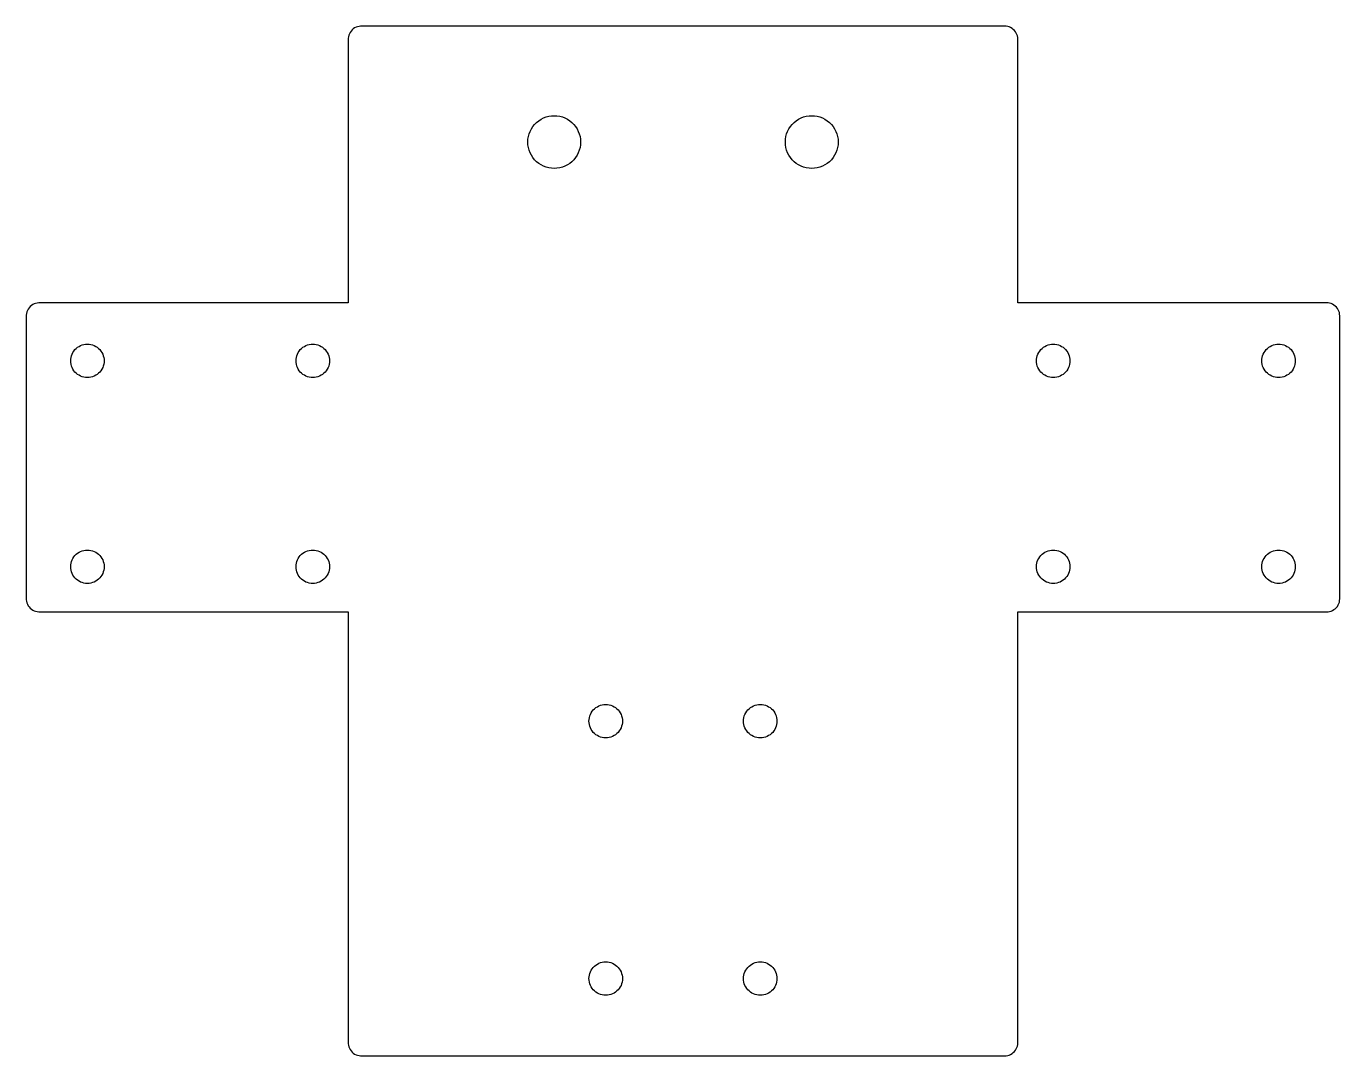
# Model space of a CAD drawing. Extents: x -102 to 102, y -92 to 68.
import ezdxf

# ---------------------------------------------------------------- set-up
doc = ezdxf.new("R2010")
doc.units = 0
doc.layers.get('0').update_dxf_attribs({"linetype": 'CONTINUOUS'})

msp = doc.modelspace()

# ---------------------------------------------------------------- linework, layer by layer
for points in [[(50.1845, -91.9915), (50.4279, -91.9537), (50.6647, -91.8863), (50.8915, -91.7903), (51.1047, -91.6672), (51.3012, -91.5188), (51.478, -91.3474), (51.6324, -91.1555), (51.762, -90.9462), (51.8649, -90.7225), (51.9396, -90.4878), (51.9848, -90.2458), (52, -90), (52, -22.9991), (99.9384, -22.9991), (100.185, -22.9915), (100.428, -22.9537), (100.665, -22.8863), (100.891, -22.7903), (101.105, -22.6672), (101.301, -22.5188), (101.478, -22.3474), (101.632, -22.1555), (101.762, -21.9462), (101.865, -21.7225), (101.94, -21.4878), (101.985, -21.2458), (102, -21), (102, 23), (101.985, 23.2458), (101.94, 23.4878), (101.865, 23.7225), (101.762, 23.9462), (101.632, 24.1555), (101.478, 24.3474), (101.301, 24.5188), (101.105, 24.6672), (100.891, 24.7903), (100.665, 24.8863), (100.428, 24.9537), (100.185, 24.9915), (99.9384, 24.9991), (52, 24.9991), (52, 66), (51.9848, 66.2458), (51.9396, 66.4878), (51.8649, 66.7225), (51.762, 66.9462), (51.6324, 67.1555), (51.478, 67.3474), (51.3012, 67.5188), (51.1047, 67.6672), (50.8915, 67.7903), (50.6647, 67.8863), (50.4279, 67.9537), (50.1845, 67.9915), (49.9384, 67.9991), (-50.0616, 67.9991), (-50.3068, 67.9763), (-50.5473, 67.9237), (-50.7796, 67.8418), (-51, 67.7321), (-51.2053, 67.596), (-51.3923, 67.4358), (-51.5582, 67.2538), (-51.7004, 67.0529), (-51.8169, 66.8359), (-51.9059, 66.6063), (-51.9659, 66.3675), (-51.9962, 66.1231), (-51.9962, 24.9991), (-100.062, 24.9991), (-100.307, 24.9763), (-100.547, 24.9237), (-100.78, 24.8418), (-101, 24.7321), (-101.205, 24.596), (-101.392, 24.4358), (-101.558, 24.2538), (-101.7, 24.0529), (-101.817, 23.8359), (-101.906, 23.6063), (-101.966, 23.3675), (-101.996, 23.1231), (-101.996, -21.1231), (-101.966, -21.3675), (-101.906, -21.6063), (-101.817, -21.8359), (-101.7, -22.0529), (-101.558, -22.2538), (-101.392, -22.4358), (-101.205, -22.596), (-101, -22.7321), (-100.78, -22.8418), (-100.547, -22.9237), (-100.307, -22.9763), (-100.062, -22.9991), (-51.9962, -22.9991), (-51.9962, -90.1231), (-51.9659, -90.3675), (-51.9059, -90.6063), (-51.8169, -90.8359), (-51.7004, -91.0529), (-51.5582, -91.2538), (-51.3923, -91.4358), (-51.2053, -91.596), (-51, -91.7321), (-50.7796, -91.8418), (-50.5473, -91.9237), (-50.3068, -91.9763), (-50.0616, -91.9991), (49.9384, -91.9991)], [(-20.4286, 45.9225), (-20.8524, 45.9896), (-21.267, 46.1007), (-21.6676, 46.2545), (-22.05, 46.4493), (-22.4099, 46.683), (-22.7434, 46.9531), (-23.0469, 47.2566), (-23.317, 47.5901), (-23.5507, 47.95), (-23.7455, 48.3324), (-23.8993, 48.733), (-24.0104, 49.1476), (-24.0775, 49.5714), (-24.1, 50), (-24.0775, 50.4286), (-24.0104, 50.8524), (-23.8993, 51.267), (-23.7455, 51.6676), (-23.5507, 52.05), (-23.317, 52.4099), (-23.0469, 52.7434), (-22.7434, 53.0469), (-22.4099, 53.317), (-22.05, 53.5507), (-21.6676, 53.7455), (-21.267, 53.8993), (-20.8524, 54.0104), (-20.4286, 54.0775), (-20, 54.1), (-19.5714, 54.0775), (-19.1476, 54.0104), (-18.733, 53.8993), (-18.3324, 53.7455), (-17.95, 53.5507), (-17.5901, 53.317), (-17.2566, 53.0469), (-16.9531, 52.7434), (-16.683, 52.4099), (-16.4493, 52.05), (-16.2545, 51.6676), (-16.1007, 51.267), (-15.9896, 50.8524), (-15.9225, 50.4286), (-15.9, 50), (-15.9225, 49.5714), (-15.9896, 49.1476), (-16.1007, 48.733), (-16.2545, 48.3324), (-16.4493, 47.95), (-16.683, 47.5901), (-16.9531, 47.2566), (-17.2566, 46.9531), (-17.5901, 46.683), (-17.95, 46.4493), (-18.3324, 46.2545), (-18.733, 46.1007), (-19.1476, 45.9896), (-19.5714, 45.9225), (-20, 45.9)], [(19.5714, 45.9225), (19.1476, 45.9896), (18.733, 46.1007), (18.3324, 46.2545), (17.95, 46.4493), (17.5901, 46.683), (17.2566, 46.9531), (16.9531, 47.2566), (16.683, 47.5901), (16.4493, 47.95), (16.2545, 48.3324), (16.1007, 48.733), (15.9896, 49.1476), (15.9225, 49.5714), (15.9, 50), (15.9225, 50.4286), (15.9896, 50.8524), (16.1007, 51.267), (16.2545, 51.6676), (16.4493, 52.05), (16.683, 52.4099), (16.9531, 52.7434), (17.2566, 53.0469), (17.5901, 53.317), (17.95, 53.5507), (18.3324, 53.7455), (18.733, 53.8993), (19.1476, 54.0104), (19.5714, 54.0775), (20, 54.1), (20.4286, 54.0775), (20.8524, 54.0104), (21.267, 53.8993), (21.6676, 53.7455), (22.05, 53.5507), (22.4099, 53.317), (22.7434, 53.0469), (23.0469, 52.7434), (23.317, 52.4099), (23.5507, 52.05), (23.7455, 51.6676), (23.8993, 51.267), (24.0104, 50.8524), (24.0775, 50.4286), (24.1, 50), (24.0775, 49.5714), (24.0104, 49.1476), (23.8993, 48.733), (23.7455, 48.3324), (23.5507, 47.95), (23.317, 47.5901), (23.0469, 47.2566), (22.7434, 46.9531), (22.4099, 46.683), (22.05, 46.4493), (21.6676, 46.2545), (21.267, 46.1007), (20.8524, 45.9896), (20.4286, 45.9225), (20, 45.9)], [(-92.7718, 13.4142), (-93.0406, 13.4568), (-93.3034, 13.5273), (-93.5575, 13.6248), (-93.8, 13.7483), (-94.0282, 13.8966), (-94.2397, 14.0678), (-94.4322, 14.2603), (-94.6034, 14.4718), (-94.7517, 14.7), (-94.8752, 14.9425), (-94.9727, 15.1966), (-95.0432, 15.4594), (-95.0858, 15.7282), (-95.1, 16), (-95.0858, 16.2718), (-95.0432, 16.5406), (-94.9727, 16.8034), (-94.8752, 17.0575), (-94.7517, 17.3), (-94.6034, 17.5282), (-94.4322, 17.7397), (-94.2397, 17.9322), (-94.0282, 18.1034), (-93.8, 18.2517), (-93.5575, 18.3752), (-93.3034, 18.4727), (-93.0406, 18.5432), (-92.7718, 18.5858), (-92.5, 18.6), (-92.2282, 18.5858), (-91.9594, 18.5432), (-91.6966, 18.4727), (-91.4425, 18.3752), (-91.2, 18.2517), (-90.9718, 18.1034), (-90.7603, 17.9322), (-90.5678, 17.7397), (-90.3966, 17.5282), (-90.2483, 17.3), (-90.1248, 17.0575), (-90.0273, 16.8034), (-89.9568, 16.5406), (-89.9142, 16.2718), (-89.9, 16), (-89.9142, 15.7282), (-89.9568, 15.4594), (-90.0273, 15.1966), (-90.1248, 14.9425), (-90.2483, 14.7), (-90.3966, 14.4718), (-90.5678, 14.2603), (-90.7603, 14.0678), (-90.9718, 13.8966), (-91.2, 13.7483), (-91.4425, 13.6248), (-91.6966, 13.5273), (-91.9594, 13.4568), (-92.2282, 13.4142), (-92.5, 13.4)], [(-57.7718, 13.4142), (-58.0406, 13.4568), (-58.3034, 13.5273), (-58.5575, 13.6248), (-58.8, 13.7483), (-59.0282, 13.8966), (-59.2397, 14.0678), (-59.4322, 14.2603), (-59.6034, 14.4718), (-59.7517, 14.7), (-59.8752, 14.9425), (-59.9727, 15.1966), (-60.0432, 15.4594), (-60.0858, 15.7282), (-60.1, 16), (-60.0858, 16.2718), (-60.0432, 16.5406), (-59.9727, 16.8034), (-59.8752, 17.0575), (-59.7517, 17.3), (-59.6034, 17.5282), (-59.4322, 17.7397), (-59.2397, 17.9322), (-59.0282, 18.1034), (-58.8, 18.2517), (-58.5575, 18.3752), (-58.3034, 18.4727), (-58.0406, 18.5432), (-57.7718, 18.5858), (-57.5, 18.6), (-57.2282, 18.5858), (-56.9594, 18.5432), (-56.6966, 18.4727), (-56.4425, 18.3752), (-56.2, 18.2517), (-55.9718, 18.1034), (-55.7603, 17.9322), (-55.5678, 17.7397), (-55.3966, 17.5282), (-55.2483, 17.3), (-55.1248, 17.0575), (-55.0273, 16.8034), (-54.9568, 16.5406), (-54.9142, 16.2718), (-54.9, 16), (-54.9142, 15.7282), (-54.9568, 15.4594), (-55.0273, 15.1966), (-55.1248, 14.9425), (-55.2483, 14.7), (-55.3966, 14.4718), (-55.5678, 14.2603), (-55.7603, 14.0678), (-55.9718, 13.8966), (-56.2, 13.7483), (-56.4425, 13.6248), (-56.6966, 13.5273), (-56.9594, 13.4568), (-57.2282, 13.4142), (-57.5, 13.4)], [(57.2282, 13.4142), (56.9594, 13.4568), (56.6966, 13.5273), (56.4425, 13.6248), (56.2, 13.7483), (55.9718, 13.8966), (55.7603, 14.0678), (55.5678, 14.2603), (55.3966, 14.4718), (55.2483, 14.7), (55.1248, 14.9425), (55.0273, 15.1966), (54.9568, 15.4594), (54.9142, 15.7282), (54.9, 16), (54.9142, 16.2718), (54.9568, 16.5406), (55.0273, 16.8034), (55.1248, 17.0575), (55.2483, 17.3), (55.3966, 17.5282), (55.5678, 17.7397), (55.7603, 17.9322), (55.9718, 18.1034), (56.2, 18.2517), (56.4425, 18.3752), (56.6966, 18.4727), (56.9594, 18.5432), (57.2282, 18.5858), (57.5, 18.6), (57.7718, 18.5858), (58.0406, 18.5432), (58.3034, 18.4727), (58.5575, 18.3752), (58.8, 18.2517), (59.0282, 18.1034), (59.2397, 17.9322), (59.4322, 17.7397), (59.6034, 17.5282), (59.7517, 17.3), (59.8752, 17.0575), (59.9727, 16.8034), (60.0432, 16.5406), (60.0858, 16.2718), (60.1, 16), (60.0858, 15.7282), (60.0432, 15.4594), (59.9727, 15.1966), (59.8752, 14.9425), (59.7517, 14.7), (59.6034, 14.4718), (59.4322, 14.2603), (59.2397, 14.0678), (59.0282, 13.8966), (58.8, 13.7483), (58.5575, 13.6248), (58.3034, 13.5273), (58.0406, 13.4568), (57.7718, 13.4142), (57.5, 13.4)], [(92.2282, 13.4142), (91.9594, 13.4568), (91.6966, 13.5273), (91.4425, 13.6248), (91.2, 13.7483), (90.9718, 13.8966), (90.7603, 14.0678), (90.5678, 14.2603), (90.3966, 14.4718), (90.2483, 14.7), (90.1248, 14.9425), (90.0273, 15.1966), (89.9568, 15.4594), (89.9142, 15.7282), (89.9, 16), (89.9142, 16.2718), (89.9568, 16.5406), (90.0273, 16.8034), (90.1248, 17.0575), (90.2483, 17.3), (90.3966, 17.5282), (90.5678, 17.7397), (90.7603, 17.9322), (90.9718, 18.1034), (91.2, 18.2517), (91.4425, 18.3752), (91.6966, 18.4727), (91.9594, 18.5432), (92.2282, 18.5858), (92.5, 18.6), (92.7718, 18.5858), (93.0406, 18.5432), (93.3034, 18.4727), (93.5575, 18.3752), (93.8, 18.2517), (94.0282, 18.1034), (94.2397, 17.9322), (94.4322, 17.7397), (94.6034, 17.5282), (94.7517, 17.3), (94.8752, 17.0575), (94.9727, 16.8034), (95.0432, 16.5406), (95.0858, 16.2718), (95.1, 16), (95.0858, 15.7282), (95.0432, 15.4594), (94.9727, 15.1966), (94.8752, 14.9425), (94.7517, 14.7), (94.6034, 14.4718), (94.4322, 14.2603), (94.2397, 14.0678), (94.0282, 13.8966), (93.8, 13.7483), (93.5575, 13.6248), (93.3034, 13.5273), (93.0406, 13.4568), (92.7718, 13.4142), (92.5, 13.4)], [(-92.7718, -18.5858), (-93.0406, -18.5432), (-93.3034, -18.4727), (-93.5575, -18.3752), (-93.8, -18.2517), (-94.0282, -18.1034), (-94.2397, -17.9322), (-94.4322, -17.7397), (-94.6034, -17.5282), (-94.7517, -17.3), (-94.8752, -17.0575), (-94.9727, -16.8034), (-95.0432, -16.5406), (-95.0858, -16.2718), (-95.1, -16), (-95.0858, -15.7282), (-95.0432, -15.4594), (-94.9727, -15.1966), (-94.8752, -14.9425), (-94.7517, -14.7), (-94.6034, -14.4718), (-94.4322, -14.2603), (-94.2397, -14.0678), (-94.0282, -13.8966), (-93.8, -13.7483), (-93.5575, -13.6248), (-93.3034, -13.5273), (-93.0406, -13.4568), (-92.7718, -13.4142), (-92.5, -13.4), (-92.2282, -13.4142), (-91.9594, -13.4568), (-91.6966, -13.5273), (-91.4425, -13.6248), (-91.2, -13.7483), (-90.9718, -13.8966), (-90.7603, -14.0678), (-90.5678, -14.2603), (-90.3966, -14.4718), (-90.2483, -14.7), (-90.1248, -14.9425), (-90.0273, -15.1966), (-89.9568, -15.4594), (-89.9142, -15.7282), (-89.9, -16), (-89.9142, -16.2718), (-89.9568, -16.5406), (-90.0273, -16.8034), (-90.1248, -17.0575), (-90.2483, -17.3), (-90.3966, -17.5282), (-90.5678, -17.7397), (-90.7603, -17.9322), (-90.9718, -18.1034), (-91.2, -18.2517), (-91.4425, -18.3752), (-91.6966, -18.4727), (-91.9594, -18.5432), (-92.2282, -18.5858), (-92.5, -18.6)], [(-57.7718, -18.5858), (-58.0406, -18.5432), (-58.3034, -18.4727), (-58.5575, -18.3752), (-58.8, -18.2517), (-59.0282, -18.1034), (-59.2397, -17.9322), (-59.4322, -17.7397), (-59.6034, -17.5282), (-59.7517, -17.3), (-59.8752, -17.0575), (-59.9727, -16.8034), (-60.0432, -16.5406), (-60.0858, -16.2718), (-60.1, -16), (-60.0858, -15.7282), (-60.0432, -15.4594), (-59.9727, -15.1966), (-59.8752, -14.9425), (-59.7517, -14.7), (-59.6034, -14.4718), (-59.4322, -14.2603), (-59.2397, -14.0678), (-59.0282, -13.8966), (-58.8, -13.7483), (-58.5575, -13.6248), (-58.3034, -13.5273), (-58.0406, -13.4568), (-57.7718, -13.4142), (-57.5, -13.4), (-57.2282, -13.4142), (-56.9594, -13.4568), (-56.6966, -13.5273), (-56.4425, -13.6248), (-56.2, -13.7483), (-55.9718, -13.8966), (-55.7603, -14.0678), (-55.5678, -14.2603), (-55.3966, -14.4718), (-55.2483, -14.7), (-55.1248, -14.9425), (-55.0273, -15.1966), (-54.9568, -15.4594), (-54.9142, -15.7282), (-54.9, -16), (-54.9142, -16.2718), (-54.9568, -16.5406), (-55.0273, -16.8034), (-55.1248, -17.0575), (-55.2483, -17.3), (-55.3966, -17.5282), (-55.5678, -17.7397), (-55.7603, -17.9322), (-55.9718, -18.1034), (-56.2, -18.2517), (-56.4425, -18.3752), (-56.6966, -18.4727), (-56.9594, -18.5432), (-57.2282, -18.5858), (-57.5, -18.6)], [(57.2282, -18.5858), (56.9594, -18.5432), (56.6966, -18.4727), (56.4425, -18.3752), (56.2, -18.2517), (55.9718, -18.1034), (55.7603, -17.9322), (55.5678, -17.7397), (55.3966, -17.5282), (55.2483, -17.3), (55.1248, -17.0575), (55.0273, -16.8034), (54.9568, -16.5406), (54.9142, -16.2718), (54.9, -16), (54.9142, -15.7282), (54.9568, -15.4594), (55.0273, -15.1966), (55.1248, -14.9425), (55.2483, -14.7), (55.3966, -14.4718), (55.5678, -14.2603), (55.7603, -14.0678), (55.9718, -13.8966), (56.2, -13.7483), (56.4425, -13.6248), (56.6966, -13.5273), (56.9594, -13.4568), (57.2282, -13.4142), (57.5, -13.4), (57.7718, -13.4142), (58.0406, -13.4568), (58.3034, -13.5273), (58.5575, -13.6248), (58.8, -13.7483), (59.0282, -13.8966), (59.2397, -14.0678), (59.4322, -14.2603), (59.6034, -14.4718), (59.7517, -14.7), (59.8752, -14.9425), (59.9727, -15.1966), (60.0432, -15.4594), (60.0858, -15.7282), (60.1, -16), (60.0858, -16.2718), (60.0432, -16.5406), (59.9727, -16.8034), (59.8752, -17.0575), (59.7517, -17.3), (59.6034, -17.5282), (59.4322, -17.7397), (59.2397, -17.9322), (59.0282, -18.1034), (58.8, -18.2517), (58.5575, -18.3752), (58.3034, -18.4727), (58.0406, -18.5432), (57.7718, -18.5858), (57.5, -18.6)], [(92.2282, -18.5858), (91.9594, -18.5432), (91.6966, -18.4727), (91.4425, -18.3752), (91.2, -18.2517), (90.9718, -18.1034), (90.7603, -17.9322), (90.5678, -17.7397), (90.3966, -17.5282), (90.2483, -17.3), (90.1248, -17.0575), (90.0273, -16.8034), (89.9568, -16.5406), (89.9142, -16.2718), (89.9, -16), (89.9142, -15.7282), (89.9568, -15.4594), (90.0273, -15.1966), (90.1248, -14.9425), (90.2483, -14.7), (90.3966, -14.4718), (90.5678, -14.2603), (90.7603, -14.0678), (90.9718, -13.8966), (91.2, -13.7483), (91.4425, -13.6248), (91.6966, -13.5273), (91.9594, -13.4568), (92.2282, -13.4142), (92.5, -13.4), (92.7718, -13.4142), (93.0406, -13.4568), (93.3034, -13.5273), (93.5575, -13.6248), (93.8, -13.7483), (94.0282, -13.8966), (94.2397, -14.0678), (94.4322, -14.2603), (94.6034, -14.4718), (94.7517, -14.7), (94.8752, -14.9425), (94.9727, -15.1966), (95.0432, -15.4594), (95.0858, -15.7282), (95.1, -16), (95.0858, -16.2718), (95.0432, -16.5406), (94.9727, -16.8034), (94.8752, -17.0575), (94.7517, -17.3), (94.6034, -17.5282), (94.4322, -17.7397), (94.2397, -17.9322), (94.0282, -18.1034), (93.8, -18.2517), (93.5575, -18.3752), (93.3034, -18.4727), (93.0406, -18.5432), (92.7718, -18.5858), (92.5, -18.6)], [(-12.2718, -42.5858), (-12.5406, -42.5432), (-12.8034, -42.4727), (-13.0575, -42.3752), (-13.3, -42.2517), (-13.5282, -42.1034), (-13.7397, -41.9322), (-13.9322, -41.7397), (-14.1034, -41.5282), (-14.2517, -41.3), (-14.3752, -41.0575), (-14.4727, -40.8034), (-14.5432, -40.5406), (-14.5858, -40.2718), (-14.6, -40), (-14.5858, -39.7282), (-14.5432, -39.4594), (-14.4727, -39.1966), (-14.3752, -38.9425), (-14.2517, -38.7), (-14.1034, -38.4718), (-13.9322, -38.2603), (-13.7397, -38.0678), (-13.5282, -37.8966), (-13.3, -37.7483), (-13.0575, -37.6248), (-12.8034, -37.5273), (-12.5406, -37.4568), (-12.2718, -37.4142), (-12, -37.4), (-11.7282, -37.4142), (-11.4594, -37.4568), (-11.1966, -37.5273), (-10.9425, -37.6248), (-10.7, -37.7483), (-10.4718, -37.8966), (-10.2603, -38.0678), (-10.0678, -38.2603), (-9.89656, -38.4718), (-9.74833, -38.7), (-9.62478, -38.9425), (-9.52725, -39.1966), (-9.45682, -39.4594), (-9.41424, -39.7282), (-9.4, -40), (-9.41424, -40.2718), (-9.45682, -40.5406), (-9.52725, -40.8034), (-9.62478, -41.0575), (-9.74833, -41.3), (-9.89656, -41.5282), (-10.0678, -41.7397), (-10.2603, -41.9322), (-10.4718, -42.1034), (-10.7, -42.2517), (-10.9425, -42.3752), (-11.1966, -42.4727), (-11.4594, -42.5432), (-11.7282, -42.5858), (-12, -42.6)], [(11.7282, -42.5858), (11.4594, -42.5432), (11.1966, -42.4727), (10.9425, -42.3752), (10.7, -42.2517), (10.4718, -42.1034), (10.2603, -41.9322), (10.0678, -41.7397), (9.89656, -41.5282), (9.74833, -41.3), (9.62478, -41.0575), (9.52725, -40.8034), (9.45682, -40.5406), (9.41424, -40.2718), (9.4, -40), (9.41424, -39.7282), (9.45682, -39.4594), (9.52725, -39.1966), (9.62478, -38.9425), (9.74833, -38.7), (9.89656, -38.4718), (10.0678, -38.2603), (10.2603, -38.0678), (10.4718, -37.8966), (10.7, -37.7483), (10.9425, -37.6248), (11.1966, -37.5273), (11.4594, -37.4568), (11.7282, -37.4142), (12, -37.4), (12.2718, -37.4142), (12.5406, -37.4568), (12.8034, -37.5273), (13.0575, -37.6248), (13.3, -37.7483), (13.5282, -37.8966), (13.7397, -38.0678), (13.9322, -38.2603), (14.1034, -38.4718), (14.2517, -38.7), (14.3752, -38.9425), (14.4727, -39.1966), (14.5432, -39.4594), (14.5858, -39.7282), (14.6, -40), (14.5858, -40.2718), (14.5432, -40.5406), (14.4727, -40.8034), (14.3752, -41.0575), (14.2517, -41.3), (14.1034, -41.5282), (13.9322, -41.7397), (13.7397, -41.9322), (13.5282, -42.1034), (13.3, -42.2517), (13.0575, -42.3752), (12.8034, -42.4727), (12.5406, -42.5432), (12.2718, -42.5858), (12, -42.6)], [(-12.2718, -82.5858), (-12.5406, -82.5432), (-12.8034, -82.4727), (-13.0575, -82.3752), (-13.3, -82.2517), (-13.5282, -82.1034), (-13.7397, -81.9322), (-13.9322, -81.7397), (-14.1034, -81.5282), (-14.2517, -81.3), (-14.3752, -81.0575), (-14.4727, -80.8034), (-14.5432, -80.5406), (-14.5858, -80.2718), (-14.6, -80), (-14.5858, -79.7282), (-14.5432, -79.4594), (-14.4727, -79.1966), (-14.3752, -78.9425), (-14.2517, -78.7), (-14.1034, -78.4718), (-13.9322, -78.2603), (-13.7397, -78.0678), (-13.5282, -77.8966), (-13.3, -77.7483), (-13.0575, -77.6248), (-12.8034, -77.5273), (-12.5406, -77.4568), (-12.2718, -77.4142), (-12, -77.4), (-11.7282, -77.4142), (-11.4594, -77.4568), (-11.1966, -77.5273), (-10.9425, -77.6248), (-10.7, -77.7483), (-10.4718, -77.8966), (-10.2603, -78.0678), (-10.0678, -78.2603), (-9.89656, -78.4718), (-9.74833, -78.7), (-9.62478, -78.9425), (-9.52725, -79.1966), (-9.45682, -79.4594), (-9.41424, -79.7282), (-9.4, -80), (-9.41424, -80.2718), (-9.45682, -80.5406), (-9.52725, -80.8034), (-9.62478, -81.0575), (-9.74833, -81.3), (-9.89656, -81.5282), (-10.0678, -81.7397), (-10.2603, -81.9322), (-10.4718, -82.1034), (-10.7, -82.2517), (-10.9425, -82.3752), (-11.1966, -82.4727), (-11.4594, -82.5432), (-11.7282, -82.5858), (-12, -82.6)], [(11.7282, -82.5858), (11.4594, -82.5432), (11.1966, -82.4727), (10.9425, -82.3752), (10.7, -82.2517), (10.4718, -82.1034), (10.2603, -81.9322), (10.0678, -81.7397), (9.89656, -81.5282), (9.74833, -81.3), (9.62478, -81.0575), (9.52725, -80.8034), (9.45682, -80.5406), (9.41424, -80.2718), (9.4, -80), (9.41424, -79.7282), (9.45682, -79.4594), (9.52725, -79.1966), (9.62478, -78.9425), (9.74833, -78.7), (9.89656, -78.4718), (10.0678, -78.2603), (10.2603, -78.0678), (10.4718, -77.8966), (10.7, -77.7483), (10.9425, -77.6248), (11.1966, -77.5273), (11.4594, -77.4568), (11.7282, -77.4142), (12, -77.4), (12.2718, -77.4142), (12.5406, -77.4568), (12.8034, -77.5273), (13.0575, -77.6248), (13.3, -77.7483), (13.5282, -77.8966), (13.7397, -78.0678), (13.9322, -78.2603), (14.1034, -78.4718), (14.2517, -78.7), (14.3752, -78.9425), (14.4727, -79.1966), (14.5432, -79.4594), (14.5858, -79.7282), (14.6, -80), (14.5858, -80.2718), (14.5432, -80.5406), (14.4727, -80.8034), (14.3752, -81.0575), (14.2517, -81.3), (14.1034, -81.5282), (13.9322, -81.7397), (13.7397, -81.9322), (13.5282, -82.1034), (13.3, -82.2517), (13.0575, -82.3752), (12.8034, -82.4727), (12.5406, -82.5432), (12.2718, -82.5858), (12, -82.6)]]:
    msp.add_lwpolyline(points, close=True)

doc.saveas('drawing.dxf')
